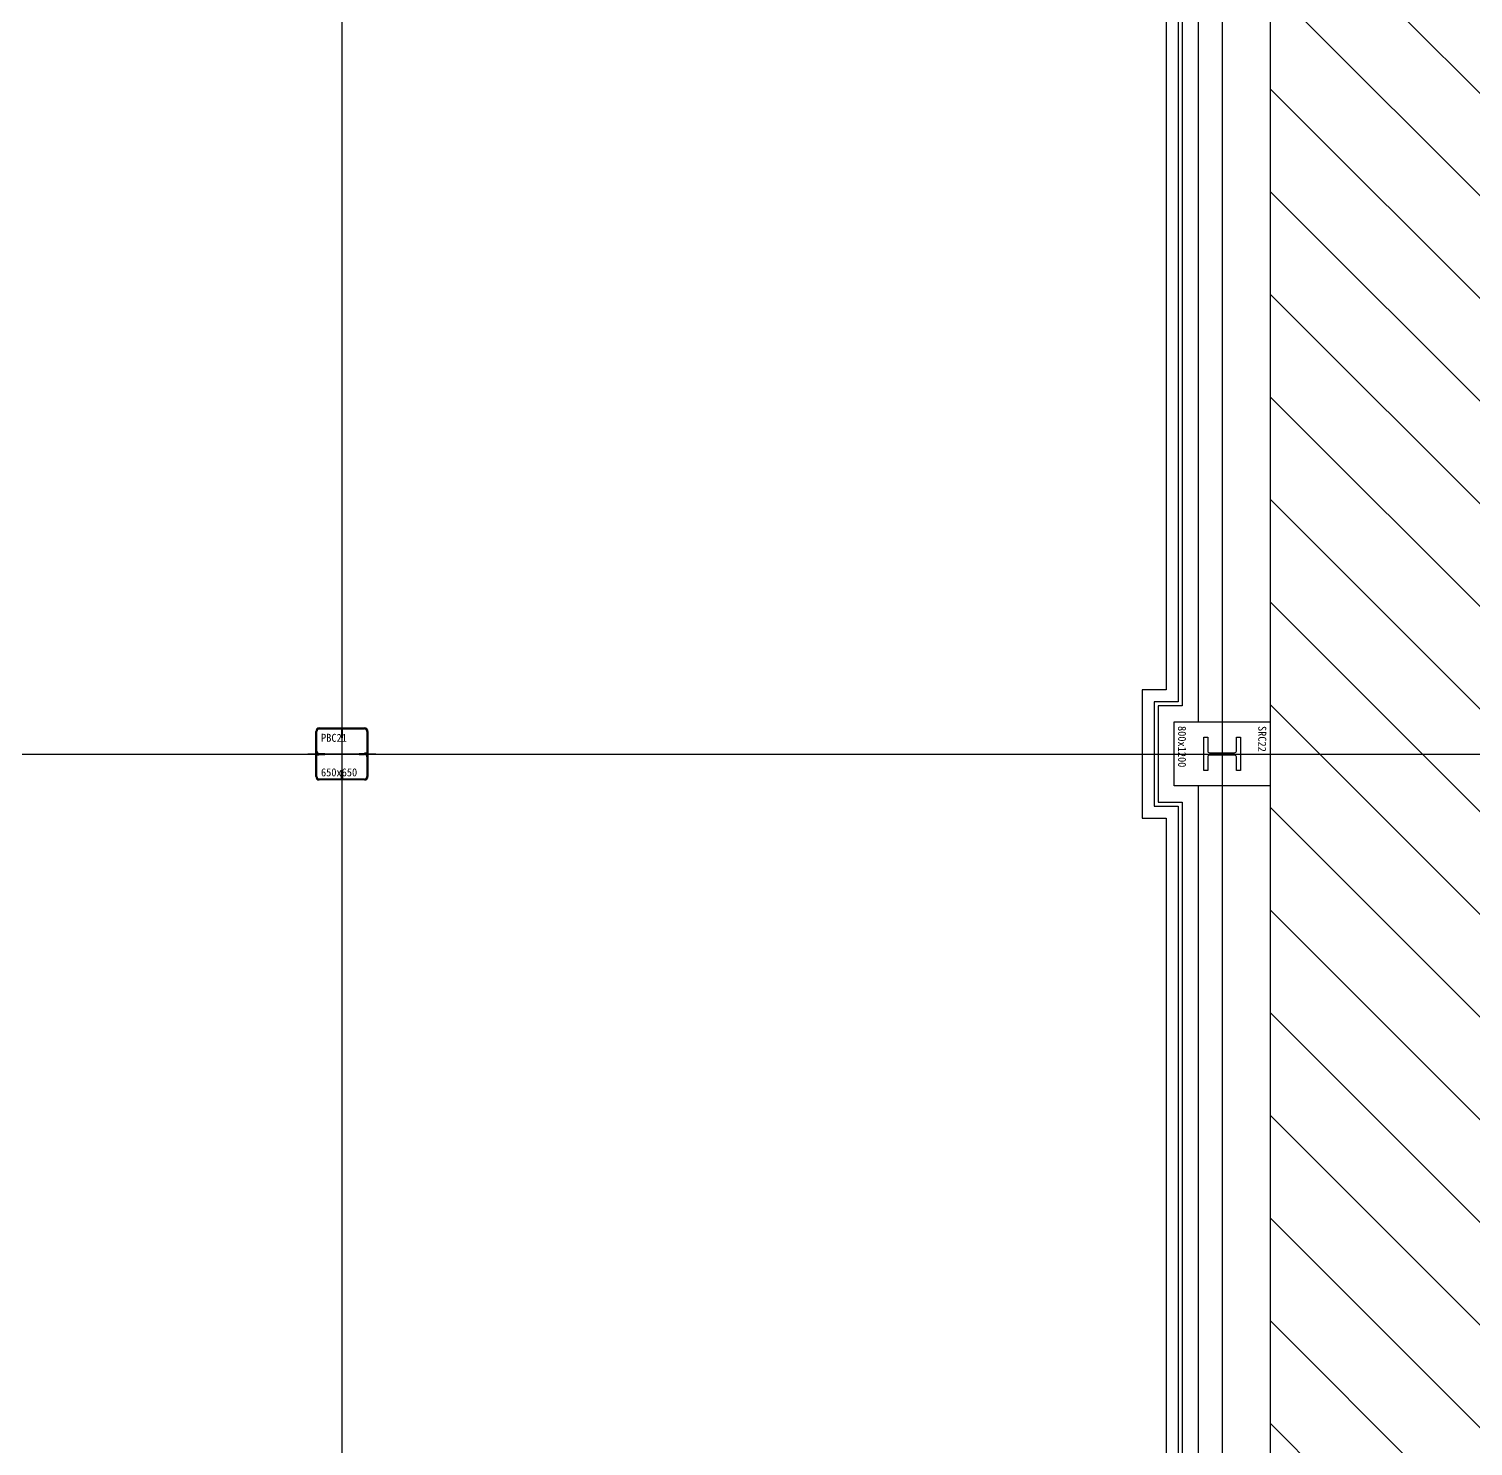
# Model space of a CAD drawing. Extents: x 152195838 to 160350639, y 364657247 to 370318102.
# Drawn here: x 158097035 to 158115084, y 364985382 to 365003094 of the extents above; entities that cross this region are included whole.
import ezdxf

# ---------------------------------------------------------------- set-up
doc = ezdxf.new("R2010")
doc.units = 0
doc.header["$MEASUREMENT"] = 0
doc.linetypes.add('DASHED', pattern=[0.75, 0.5, -0.25])
doc.linetypes.add('지하1층평면도_$0$CEN', pattern=[62, 60, -1, 0, -1])
doc.layers.get('0').update_dxf_attribs({"linetype": 'CONTINUOUS'})
doc.layers.get('Defpoints').update_dxf_attribs({"linetype": 'CONTINUOUS'})
for name, color, linetype in [('4A.TEC 벽체 2', 3, 'CONTINUOUS'), ('COL', 2, 'CONTINUOUS'), ('H-Beam', 4, 'CONTINUOUS'), ('INSULATION', 254, '지하1층평면도_$0$CEN'), ('main-sec$0$㈜SE&C 해치 1', 250, 'CONTINUOUS'), ('P-BOX', 3, 'CONTINUOUS')]:
    doc.layers.add(name, color=color, linetype=linetype)
doc.layers.add('DEFPOINT', color=135, linetype='CONTINUOUS', plot=False)
doc.styles.add('돋움체', font='')
doc.styles.get('돋움체').set_extended_font_data('DotumChe')

# ---------------------------------------------------------------- blocks, each defined once
blk = doc.blocks.new('A$C111325cc')
at = {"layer": 'DEFPOINT'}
for p, q in [((237276, 244000), (237276, 0)), ((248276, 244000), (248276, 0)), ((0, 97063), (324969, 97063))]:
    blk.add_line(p, q, dxfattribs=at)
blk = doc.blocks.new('SRC22(B1~1F)')
at = {"layer": 'COL', "ltscale": 5}
blk.add_lwpolyline([(0, 1200), (800, 1200), (800, 0), (0, 0)], close=True, dxfattribs=at)
at = {"layer": 'H-Beam'}
blk.add_lwpolyline([(363, 421, 0.414214), (385, 443), (385, 757, 0.414214), (363, 779), (191, 779), (191, 829), (608, 829), (608, 779), (437, 779, 0.414214), (415, 757), (415, 443, 0.414214), (437, 421), (608, 421), (608, 371), (191, 371), (191, 421)], format="xyb", close=True, dxfattribs=at)
at = {"layer": 'DEFPOINT', "style": '돋움체'}
for s, p in [('SRC22', (50, 1052)), ('800x1200', (50, 50))]:
    blk.add_text(s, height=100, dxfattribs=at).set_placement(p)
blk = doc.blocks.new('PBC21(B1F~1F)')
at = {"layer": 'P-BOX'}
h = blk.add_hatch(color=3, dxfattribs=at)
h.dxf.hatch_style = 1
h.paths.add_polyline_path([(100, 461), (100, 419), (142, 419, -0.414214)])
h.paths.add_polyline_path([(750, 389), (750, 431), (708, 431, -0.414214)])
at = {"layer": 'Defpoints', "color": 1, "ltscale": 50}
for p, q in [((425, 900), (425, 0)), ((0, 425), (850, 425))]:
    blk.add_line(p, q, dxfattribs=at)
at = {"layer": 'P-BOX', "color": 3, "ltscale": 50}
for p, q in [((419, 738), (419, 628)), ((431, 628), (431, 738)), ((419, 628), (431, 628)), ((100, 419), (210, 419)), ((142, 431), (210, 431)), ((210, 431), (210, 419)), ((640, 431), (750, 431)), ((640, 431), (640, 419)), ((640, 419), (708, 419)), ((419, 112), (419, 222)), ((419, 222), (431, 222)), ((431, 222), (431, 112))]:
    blk.add_line(p, q, dxfattribs=at)
for points in [[(142, 750), (708, 750)], [(142, 738), (708, 738)], [(100, 142), (100, 708)], [(112, 461), (112, 708)], [(738, 708), (738, 431)], [(750, 708), (750, 142)], [(112, 142), (112, 419)], [(112, 419), (137, 419), (137, 410), (112, 410), (112, 419)], [(713, 440), (738, 440), (738, 431), (713, 431), (713, 440)], [(738, 389), (738, 142)], [(708, 112), (142, 112)], [(708, 100), (142, 100)]]:
    blk.add_lwpolyline(points, dxfattribs=at)
for centre, radius, start, end in [((142, 708), 42, 90, 180), ((142, 708), 30, 90, 180), ((708, 708), 42, 0, 90), ((708, 708), 30, 0, 90), ((142, 461), 42, 180, 270), ((142, 461), 30, 180, 270), ((708, 389), 42, 0, 90), ((708, 389), 30, 0, 90), ((142, 142), 42, 180, 270), ((142, 142), 30, 180, 270), ((708, 142), 42, 270, 0), ((708, 142), 30, 270, 0)]:
    blk.add_arc(centre, radius, start, end, dxfattribs=at)
at = {"layer": 'DEFPOINT', "style": '돋움체'}
for s, p in [('PBC21', (164, 577)), ('650x650', (163, 146))]:
    blk.add_text(s, height=100, dxfattribs=at).set_placement(p)
blk = doc.blocks.new('B1F~1FCOL')
at = {"layer": 'P-BOX', "linetype": 'DASHED'}
blk.add_blockref('PBC21(B1F~1F)', (101075, 11075), dxfattribs=at)
at = {"layer": 'P-BOX', "linetype": 'DASHED', "rotation": 270}
blk.add_blockref('SRC22(B1~1F)', (111900, 11900), dxfattribs=at)

msp = doc.modelspace()

# ---------------------------------------------------------------- hatches: boundary and pattern name
at = {"layer": 'main-sec$0$㈜SE&C 해치 1'}
h = msp.add_hatch(dxfattribs=at)
h.set_pattern_fill('ANSI31', color=251, scale=285.714286, angle=270, style=0)
h.set_pattern_definition([(315, (167934299.2, 373642717), (641.446866, 641.446866), [])])
h.paths.add_polyline_path([(157999347.0046, 365077827.9747), (158064820.1396, 365079334.8445), (158084042.5442, 365082614.214), (158116300.9706, 365092461.5735), (158125878.9325, 365092105.9642), (158142062.2091, 365086751.0783), (158148111.4764, 365084753.4938), (158151823.7159, 364928876.8543), (158130998.2248, 364927732.8969), (158113187.2422, 364933748.3889), (158104865.6224, 364932705.433), (158091390.749, 364932398.6433), (158084478.053, 364930900.6176), (158083506.2498, 364943437.5409), (158083490.7931, 364943636.9427), (158083351.6828, 364945431.5592), (158083336.2262, 364945630.961), (158088998.9115, 364945869.3058), (158112547.0046, 364947895.2747), (158112547.0046, 364982431.8958), (158112547.0046, 364982506.8958), (158112547.0046, 364983031.8958), (158112547.0046, 365071631.8958), (157999347.0046, 365071631.8958)])

# ---------------------------------------------------------------- linework, layer by layer
at = {"color": 2}
for p, q in [((158112547.0046, 365071631.8958), (158112547.0046, 364982431.8958)), ((158111647.0046, 365004631.8958), (158111647.0046, 364994431.8958)), ((158111647.0046, 364993631.8958), (158111647.0046, 364983431.8958))]:
    msp.add_line(p, q, dxfattribs=at)
at = {"layer": '4A.TEC 벽체 2', "linetype": 'Continuous'}
for points in [[(158111397.0046, 365004381.8958), (158111397.0046, 364994681.8958)], [(158111247.0046, 365004231.8958), (158111247.0046, 364994831.8958)], [(158111247.0046, 364994831.8958), (158110947.0046, 364994831.8958), (158110947.0046, 364993231.8958), (158111247.0046, 364993231.8958)], [(158111397.0046, 364994681.8958), (158111097.0046, 364994681.8958), (158111097.0046, 364993381.8958), (158111397.0046, 364993381.8958)], [(158111397.0046, 364993381.8958), (158111397.0046, 364983681.8958)], [(158111247.0046, 364993231.8958), (158111247.0046, 364983831.8958)]]:
    msp.add_lwpolyline(points, dxfattribs=at)
at = {"layer": 'INSULATION', "linetype": 'Continuous'}
for points in [[(158111447.0046, 365004431.8958), (158111447.0046, 364994631.8958)], [(158111447.0046, 364994631.8958), (158111147.0046, 364994631.8958), (158111147.0046, 364993431.8958), (158111447.0046, 364993431.8958)], [(158111447.0046, 364993431.8958), (158111447.0046, 364983631.8958)]]:
    msp.add_lwpolyline(points, dxfattribs=at)

# ---------------------------------------------------------------- block references
at = {"layer": 'DEFPOINT'}
msp.add_blockref('A$C111325cc', (157863670.7413, 364896968.7328), dxfattribs=at)
at = {"layer": 'P-BOX', "linetype": 'DASHED'}
msp.add_blockref('B1F~1FCOL', (157999447.0046, 364982531.8958), dxfattribs=at)

doc.saveas('drawing.dxf')
